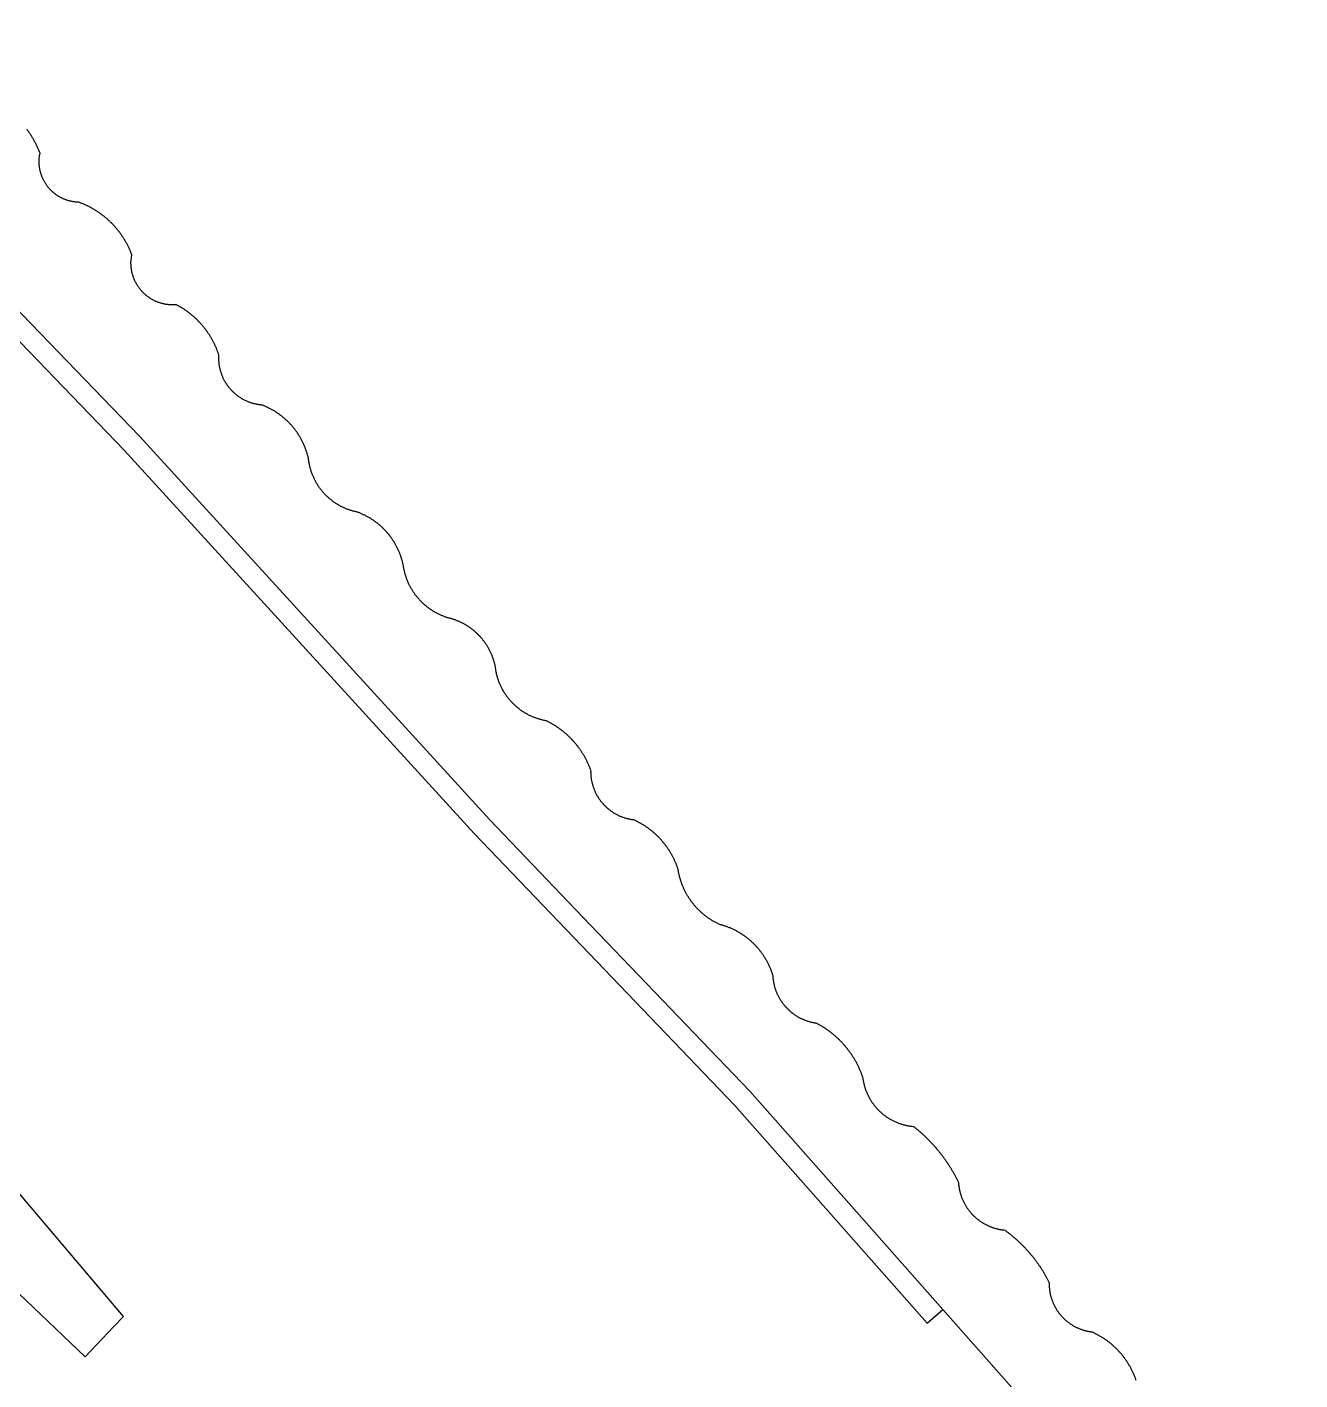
# Model space of a CAD drawing. Header units: metres. Extents: x -127 to 442, y -186 to 462.
# Drawn here: x 335.5 to 427.3, y 24 to 121.6 of the extents above; entities that cross this region are included whole.
import ezdxf

# ---------------------------------------------------------------- set-up
doc = ezdxf.new("R2010")
doc.units = ezdxf.units.M

msp = doc.modelspace()

# ---------------------------------------------------------------- linework, layer by layer
at = {"layer": 'terrain_5', "color": 3}
for points in [[(229.56, 135.94), (245.45, 118.97), (259.643, 102.459), (295.172, 68.329), (334.872, 30.192), (339.669, 25.634), (341.728, 27.802), (342.42, 28.53), (326.32, 47.54), (303.525, 75.747), (296.54, 84.39), (282.87, 101.46), (272.49, 113.95), (264.53, 123.56)], [(312.42, 122.21), (332.465, 101.446), (342.49, 91.06), (367.74, 63.39), (386.52, 43.78), (400.423, 28.055), (401.552, 29.042), (387.624, 44.796), (375.582, 57.369), (368.836, 64.414), (343.584, 92.087), (313.513, 123.237)], [(313.513, 123.237), (343.584, 92.087), (368.836, 64.414), (375.582, 57.369), (387.624, 44.796), (401.552, 29.042), (427.313, -0.095)], [(415.501, 23.923), (415.484, 23.97), (415.468, 24.017), (415.451, 24.064), (415.433, 24.11), (415.415, 24.157), (415.397, 24.203), (415.378, 24.249), (415.359, 24.295), (415.34, 24.341), (415.32, 24.387), (415.3, 24.432), (415.279, 24.477), (415.258, 24.522), (415.237, 24.567), (415.215, 24.612), (415.193, 24.657), (415.171, 24.701), (415.148, 24.745), (415.125, 24.789), (415.101, 24.833), (415.078, 24.877), (415.053, 24.92), (415.029, 24.963), (415.004, 25.006), (414.978, 25.049), (414.953, 25.092), (414.926, 25.134), (414.9, 25.176), (414.873, 25.218), (414.846, 25.26), (414.819, 25.301), (414.791, 25.342), (414.763, 25.383), (414.734, 25.424), (414.705, 25.465), (414.676, 25.505), (414.647, 25.545), (414.617, 25.585), (414.586, 25.624), (414.556, 25.663), (414.525, 25.702), (414.494, 25.741), (414.462, 25.78), (414.431, 25.818), (414.398, 25.856), (414.366, 25.893), (414.333, 25.931), (414.3, 25.968), (414.267, 26.005), (414.233, 26.041), (414.199, 26.078), (414.165, 26.114), (414.13, 26.149), (414.095, 26.185), (414.06, 26.22), (414.024, 26.255), (413.989, 26.289), (413.952, 26.323), (413.916, 26.357), (413.879, 26.391), (413.842, 26.424), (413.805, 26.457), (413.768, 26.49), (413.73, 26.522), (413.692, 26.554), (413.654, 26.586), (413.615, 26.617), (413.576, 26.648), (413.537, 26.679), (413.498, 26.71), (413.458, 26.74), (413.418, 26.769), (413.378, 26.799), (413.338, 26.828), (413.297, 26.857), (413.257, 26.885), (413.215, 26.913), (413.174, 26.941), (413.133, 26.968), (413.091, 26.995), (413.049, 27.022), (413.007, 27.048), (412.964, 27.074), (412.922, 27.1), (412.879, 27.125), (412.836, 27.15), (412.792, 27.174), (412.749, 27.198), (412.705, 27.222), (412.661, 27.246), (412.617, 27.269), (412.573, 27.291), (412.529, 27.314), (412.484, 27.335), (412.439, 27.357), (412.394, 27.378), (412.349, 27.399), (412.349, 27.399), (412.298, 27.405), (412.247, 27.412), (412.196, 27.42), (412.145, 27.428), (412.094, 27.437), (412.044, 27.447), (411.993, 27.457), (411.943, 27.469), (411.893, 27.481), (411.843, 27.494), (411.794, 27.507), (411.744, 27.521), (411.695, 27.536), (411.646, 27.552), (411.597, 27.568), (411.548, 27.586), (411.5, 27.603), (411.452, 27.622), (411.404, 27.641), (411.357, 27.661), (411.31, 27.682), (411.263, 27.703), (411.216, 27.725), (411.17, 27.748), (411.124, 27.772), (411.079, 27.796), (411.034, 27.82), (410.989, 27.846), (410.944, 27.872), (410.9, 27.899), (410.857, 27.926), (410.813, 27.954), (410.771, 27.983), (410.728, 28.012), (410.686, 28.042), (410.645, 28.073), (410.604, 28.104), (410.563, 28.135), (410.523, 28.168), (410.484, 28.201), (410.445, 28.234), (410.406, 28.268), (410.368, 28.303), (410.33, 28.338), (410.293, 28.374), (410.257, 28.41), (410.221, 28.447), (410.185, 28.484), (410.15, 28.522), (410.116, 28.56), (410.082, 28.599), (410.049, 28.639), (410.016, 28.679), (409.984, 28.719), (409.953, 28.76), (409.922, 28.801), (409.892, 28.843), (409.862, 28.885), (409.833, 28.927), (409.805, 28.97), (409.777, 29.014), (409.75, 29.058), (409.724, 29.102), (409.698, 29.146), (409.673, 29.191), (409.649, 29.237), (409.625, 29.283), (409.602, 29.329), (409.579, 29.375), (409.558, 29.422), (409.537, 29.469), (409.516, 29.516), (409.497, 29.564), (409.478, 29.611), (409.46, 29.66), (409.442, 29.708), (409.425, 29.757), (409.409, 29.806), (409.394, 29.855), (409.379, 29.904), (409.365, 29.954), (409.352, 30.004), (409.34, 30.054), (409.328, 30.104), (409.317, 30.154), (409.307, 30.205), (409.298, 30.255), (409.289, 30.306), (409.281, 30.357), (409.274, 30.408), (409.267, 30.459), (409.262, 30.51), (409.257, 30.561), (409.253, 30.613), (409.249, 30.664), (409.246, 30.716), (409.245, 30.767), (409.243, 30.819), (409.243, 30.87), (409.243, 30.87), (409.244, 30.948), (409.244, 30.948), (409.221, 30.993), (409.199, 31.039), (409.176, 31.084), (409.153, 31.129), (409.129, 31.174), (409.106, 31.219), (409.082, 31.264), (409.058, 31.309), (409.033, 31.353), (409.009, 31.398), (408.984, 31.442), (408.959, 31.486), (408.934, 31.53), (408.909, 31.574), (408.883, 31.618), (408.857, 31.662), (408.831, 31.706), (408.805, 31.749), (408.778, 31.792), (408.752, 31.835), (408.725, 31.879), (408.698, 31.921), (408.67, 31.964), (408.643, 32.007), (408.615, 32.049), (408.587, 32.092), (408.559, 32.134), (408.531, 32.176), (408.502, 32.218), (408.473, 32.26), (408.444, 32.302), (408.415, 32.343), (408.386, 32.385), (408.356, 32.426), (408.326, 32.467), (408.296, 32.508), (408.266, 32.549), (408.236, 32.589), (408.205, 32.63), (408.175, 32.67), (408.144, 32.71), (408.112, 32.75), (408.081, 32.79), (408.049, 32.83), (408.018, 32.87), (407.986, 32.909), (407.953, 32.948), (407.921, 32.987), (407.888, 33.026), (407.856, 33.065), (407.823, 33.104), (407.79, 33.142), (407.756, 33.181), (407.723, 33.219), (407.689, 33.257), (407.655, 33.295), (407.621, 33.332), (407.587, 33.37), (407.553, 33.407), (407.518, 33.444), (407.483, 33.481), (407.448, 33.518), (407.413, 33.554), (407.378, 33.591), (407.342, 33.627), (407.306, 33.663), (407.27, 33.699), (407.234, 33.735), (407.198, 33.77), (407.162, 33.806), (407.125, 33.841), (407.088, 33.876), (407.052, 33.911), (407.014, 33.945), (406.977, 33.98), (406.94, 34.014), (406.902, 34.048), (406.864, 34.082), (406.826, 34.116), (406.788, 34.149), (406.75, 34.183), (406.712, 34.216), (406.673, 34.249), (406.634, 34.282), (406.595, 34.314), (406.556, 34.347), (406.517, 34.379), (406.478, 34.411), (406.438, 34.443), (406.398, 34.474), (406.358, 34.506), (406.318, 34.537), (406.278, 34.568), (406.238, 34.599), (406.197, 34.629), (406.157, 34.66), (406.116, 34.69), (406.075, 34.72), (406.034, 34.75), (406.034, 34.75), (405.982, 34.755), (405.929, 34.761), (405.877, 34.767), (405.825, 34.774), (405.772, 34.782), (405.72, 34.791), (405.669, 34.8), (405.617, 34.811), (405.565, 34.822), (405.514, 34.833), (405.463, 34.846), (405.412, 34.859), (405.361, 34.873), (405.31, 34.888), (405.26, 34.903), (405.209, 34.919), (405.16, 34.936), (405.11, 34.953), (405.06, 34.972), (405.011, 34.991), (404.962, 35.01), (404.914, 35.031), (404.865, 35.052), (404.817, 35.074), (404.77, 35.096), (404.722, 35.119), (404.675, 35.143), (404.629, 35.168), (404.582, 35.193), (404.536, 35.219), (404.491, 35.245), (404.446, 35.272), (404.401, 35.3), (404.356, 35.329), (404.312, 35.358), (404.269, 35.387), (404.226, 35.418), (404.183, 35.449), (404.141, 35.48), (404.099, 35.512), (404.058, 35.545), (404.017, 35.579), (403.977, 35.613), (403.937, 35.647), (403.898, 35.682), (403.859, 35.718), (403.82, 35.754), (403.783, 35.791), (403.745, 35.828), (403.709, 35.866), (403.673, 35.904), (403.637, 35.943), (403.602, 35.983), (403.567, 36.023), (403.534, 36.063), (403.5, 36.104), (403.468, 36.145), (403.436, 36.187), (403.404, 36.229), (403.373, 36.272), (403.343, 36.315), (403.313, 36.359), (403.284, 36.403), (403.256, 36.447), (403.228, 36.492), (403.201, 36.537), (403.175, 36.583), (403.149, 36.629), (403.124, 36.675), (403.1, 36.722), (403.076, 36.769), (403.053, 36.817), (403.03, 36.864), (403.009, 36.912), (402.988, 36.961), (402.967, 37.01), (402.948, 37.058), (402.929, 37.108), (402.911, 37.157), (402.893, 37.207), (402.877, 37.257), (402.861, 37.307), (402.845, 37.358), (402.831, 37.408), (402.817, 37.459), (402.804, 37.51), (402.792, 37.562), (402.78, 37.613), (402.769, 37.665), (402.759, 37.716), (402.75, 37.768), (402.741, 37.82), (402.733, 37.872), (402.726, 37.925), (402.72, 37.977), (402.714, 38.029), (402.709, 38.082), (402.705, 38.134), (402.702, 38.187), (402.702, 38.187), (402.679, 38.235), (402.656, 38.282), (402.632, 38.33), (402.609, 38.377), (402.585, 38.424), (402.561, 38.471), (402.537, 38.518), (402.512, 38.565), (402.487, 38.612), (402.462, 38.658), (402.437, 38.705), (402.412, 38.751), (402.386, 38.797), (402.36, 38.844), (402.334, 38.89), (402.308, 38.935), (402.282, 38.981), (402.255, 39.027), (402.228, 39.072), (402.201, 39.118), (402.174, 39.163), (402.146, 39.208), (402.119, 39.253), (402.091, 39.298), (402.063, 39.343), (402.034, 39.388), (402.006, 39.432), (401.977, 39.476), (401.948, 39.521), (401.919, 39.565), (401.89, 39.609), (401.86, 39.653), (401.83, 39.696), (401.8, 39.74), (401.77, 39.783), (401.74, 39.827), (401.709, 39.87), (401.678, 39.913), (401.648, 39.956), (401.616, 39.998), (401.585, 40.041), (401.553, 40.083), (401.522, 40.126), (401.49, 40.168), (401.458, 40.21), (401.425, 40.251), (401.393, 40.293), (401.36, 40.335), (401.327, 40.376), (401.294, 40.417), (401.261, 40.458), (401.227, 40.499), (401.193, 40.54), (401.16, 40.581), (401.126, 40.621), (401.091, 40.661), (401.057, 40.701), (401.022, 40.741), (400.987, 40.781), (400.953, 40.821), (400.917, 40.86), (400.882, 40.9), (400.846, 40.939), (400.811, 40.978), (400.775, 41.017), (400.739, 41.055), (400.703, 41.094), (400.666, 41.132), (400.63, 41.17), (400.593, 41.208), (400.556, 41.246), (400.519, 41.284), (400.481, 41.321), (400.444, 41.358), (400.406, 41.395), (400.368, 41.432), (400.33, 41.469), (400.292, 41.506), (400.254, 41.542), (400.215, 41.578), (400.177, 41.614), (400.138, 41.65), (400.099, 41.686), (400.06, 41.722), (400.02, 41.757), (399.981, 41.792), (399.941, 41.827), (399.901, 41.862), (399.861, 41.896), (399.821, 41.931), (399.781, 41.965), (399.741, 41.999), (399.7, 42.033), (399.659, 42.067), (399.618, 42.1), (399.577, 42.133), (399.536, 42.166), (399.495, 42.199), (399.453, 42.232), (399.453, 42.232), (399.398, 42.237), (399.343, 42.243), (399.288, 42.249), (399.233, 42.256), (399.178, 42.264), (399.123, 42.273), (399.069, 42.282), (399.014, 42.292), (398.96, 42.303), (398.906, 42.315), (398.852, 42.327), (398.798, 42.34), (398.745, 42.354), (398.691, 42.369), (398.638, 42.384), (398.585, 42.4), (398.533, 42.417), (398.48, 42.435), (398.428, 42.453), (398.376, 42.472), (398.324, 42.492), (398.273, 42.512), (398.221, 42.533), (398.171, 42.555), (398.12, 42.578), (398.07, 42.601), (398.02, 42.625), (397.97, 42.649), (397.921, 42.675), (397.872, 42.701), (397.824, 42.727), (397.775, 42.754), (397.728, 42.782), (397.68, 42.811), (397.633, 42.84), (397.587, 42.87), (397.54, 42.901), (397.495, 42.932), (397.449, 42.964), (397.405, 42.996), (397.36, 43.029), (397.316, 43.063), (397.273, 43.097), (397.23, 43.132), (397.187, 43.167), (397.145, 43.203), (397.104, 43.24), (397.063, 43.277), (397.022, 43.315), (396.982, 43.353), (396.943, 43.392), (396.904, 43.431), (396.865, 43.471), (396.828, 43.512), (396.79, 43.553), (396.754, 43.594), (396.718, 43.636), (396.682, 43.679), (396.647, 43.722), (396.613, 43.765), (396.579, 43.809), (396.546, 43.853), (396.513, 43.898), (396.481, 43.943), (396.45, 43.989), (396.42, 44.035), (396.39, 44.082), (396.36, 44.128), (396.331, 44.176), (396.303, 44.224), (396.276, 44.272), (396.249, 44.32), (396.223, 44.369), (396.198, 44.418), (396.173, 44.468), (396.149, 44.518), (396.126, 44.568), (396.103, 44.618), (396.081, 44.669), (396.06, 44.72), (396.04, 44.772), (396.02, 44.823), (396.001, 44.875), (395.982, 44.928), (395.965, 44.98), (395.948, 45.033), (395.932, 45.086), (395.916, 45.139), (395.901, 45.192), (395.887, 45.246), (395.874, 45.299), (395.862, 45.353), (395.85, 45.408), (395.839, 45.462), (395.829, 45.516), (395.819, 45.571), (395.81, 45.625), (395.802, 45.68), (395.795, 45.735), (395.795, 45.735), (395.778, 45.786), (395.761, 45.837), (395.743, 45.888), (395.725, 45.938), (395.707, 45.989), (395.688, 46.039), (395.669, 46.089), (395.649, 46.139), (395.629, 46.189), (395.609, 46.238), (395.588, 46.288), (395.567, 46.337), (395.545, 46.386), (395.523, 46.435), (395.501, 46.484), (395.478, 46.533), (395.455, 46.581), (395.432, 46.63), (395.408, 46.678), (395.384, 46.726), (395.359, 46.773), (395.334, 46.821), (395.309, 46.868), (395.283, 46.915), (395.257, 46.962), (395.231, 47.009), (395.204, 47.056), (395.177, 47.102), (395.149, 47.148), (395.121, 47.194), (395.093, 47.239), (395.064, 47.285), (395.035, 47.33), (395.006, 47.375), (394.976, 47.42), (394.946, 47.464), (394.916, 47.509), (394.885, 47.553), (394.854, 47.597), (394.823, 47.64), (394.791, 47.683), (394.759, 47.726), (394.727, 47.769), (394.694, 47.812), (394.661, 47.854), (394.628, 47.896), (394.594, 47.938), (394.56, 47.979), (394.526, 48.021), (394.491, 48.062), (394.456, 48.102), (394.421, 48.143), (394.385, 48.183), (394.349, 48.223), (394.313, 48.262), (394.276, 48.302), (394.239, 48.341), (394.202, 48.379), (394.165, 48.418), (394.127, 48.456), (394.089, 48.494), (394.05, 48.531), (394.012, 48.569), (393.973, 48.606), (393.933, 48.642), (393.894, 48.679), (393.854, 48.715), (393.814, 48.75), (393.774, 48.786), (393.733, 48.821), (393.692, 48.856), (393.651, 48.89), (393.609, 48.924), (393.568, 48.958), (393.526, 48.991), (393.483, 49.024), (393.441, 49.057), (393.398, 49.09), (393.355, 49.122), (393.312, 49.154), (393.268, 49.185), (393.225, 49.216), (393.181, 49.247), (393.136, 49.277), (393.092, 49.307), (393.047, 49.337), (393.002, 49.366), (392.957, 49.396), (392.912, 49.424), (392.866, 49.452), (392.82, 49.48), (392.774, 49.508), (392.728, 49.535), (392.681, 49.562), (392.635, 49.589), (392.588, 49.615), (392.541, 49.641), (392.493, 49.666), (392.446, 49.691), (392.446, 49.691), (392.396, 49.698), (392.345, 49.706), (392.295, 49.715), (392.245, 49.724), (392.195, 49.734), (392.145, 49.745), (392.095, 49.756), (392.046, 49.768), (391.996, 49.781), (391.947, 49.794), (391.898, 49.809), (391.85, 49.823), (391.801, 49.839), (391.753, 49.855), (391.705, 49.872), (391.657, 49.89), (391.609, 49.908), (391.562, 49.927), (391.515, 49.946), (391.468, 49.966), (391.421, 49.987), (391.375, 50.009), (391.329, 50.031), (391.284, 50.054), (391.238, 50.077), (391.194, 50.101), (391.149, 50.126), (391.105, 50.151), (391.061, 50.177), (391.017, 50.204), (390.974, 50.231), (390.931, 50.259), (390.889, 50.287), (390.847, 50.316), (390.806, 50.346), (390.764, 50.376), (390.724, 50.406), (390.683, 50.438), (390.644, 50.469), (390.604, 50.502), (390.565, 50.535), (390.527, 50.568), (390.489, 50.602), (390.451, 50.637), (390.414, 50.672), (390.378, 50.707), (390.342, 50.743), (390.306, 50.78), (390.271, 50.817), (390.237, 50.855), (390.203, 50.893), (390.17, 50.931), (390.137, 50.97), (390.105, 51.01), (390.073, 51.05), (390.042, 51.09), (390.011, 51.131), (389.981, 51.172), (389.951, 51.213), (389.923, 51.255), (389.894, 51.298), (389.867, 51.341), (389.84, 51.384), (389.813, 51.427), (389.787, 51.471), (389.762, 51.516), (389.737, 51.56), (389.713, 51.605), (389.69, 51.65), (389.667, 51.696), (389.645, 51.742), (389.624, 51.788), (389.603, 51.835), (389.583, 51.882), (389.563, 51.929), (389.545, 51.976), (389.527, 52.024), (389.509, 52.072), (389.492, 52.12), (389.476, 52.168), (389.461, 52.217), (389.446, 52.266), (389.432, 52.315), (389.419, 52.364), (389.406, 52.413), (389.394, 52.463), (389.383, 52.512), (389.372, 52.562), (389.362, 52.612), (389.353, 52.662), (389.344, 52.713), (389.337, 52.763), (389.33, 52.813), (389.323, 52.864), (389.318, 52.915), (389.313, 52.965), (389.308, 53.016), (389.305, 53.067), (389.302, 53.118), (389.302, 53.118), (389.286, 53.172), (389.269, 53.226), (389.251, 53.28), (389.233, 53.333), (389.214, 53.387), (389.195, 53.44), (389.175, 53.493), (389.155, 53.546), (389.134, 53.598), (389.113, 53.651), (389.091, 53.703), (389.068, 53.755), (389.045, 53.806), (389.022, 53.858), (388.998, 53.909), (388.973, 53.96), (388.948, 54.01), (388.922, 54.061), (388.896, 54.111), (388.869, 54.161), (388.842, 54.21), (388.814, 54.259), (388.786, 54.308), (388.757, 54.357), (388.728, 54.405), (388.698, 54.454), (388.668, 54.501), (388.637, 54.549), (388.606, 54.596), (388.574, 54.643), (388.542, 54.689), (388.509, 54.735), (388.476, 54.781), (388.442, 54.826), (388.408, 54.871), (388.373, 54.916), (388.338, 54.96), (388.303, 55.004), (388.267, 55.048), (388.23, 55.091), (388.193, 55.134), (388.156, 55.177), (388.118, 55.219), (388.08, 55.26), (388.042, 55.302), (388.002, 55.343), (387.963, 55.383), (387.923, 55.423), (387.883, 55.463), (387.842, 55.502), (387.801, 55.541), (387.759, 55.579), (387.717, 55.617), (387.675, 55.654), (387.632, 55.692), (387.589, 55.728), (387.546, 55.764), (387.502, 55.8), (387.458, 55.835), (387.413, 55.87), (387.368, 55.904), (387.323, 55.938), (387.277, 55.971), (387.231, 56.004), (387.185, 56.037), (387.138, 56.069), (387.091, 56.1), (387.044, 56.131), (386.996, 56.162), (386.948, 56.192), (386.9, 56.221), (386.851, 56.25), (386.803, 56.278), (386.753, 56.306), (386.704, 56.334), (386.654, 56.361), (386.604, 56.387), (386.554, 56.413), (386.503, 56.438), (386.453, 56.463), (386.401, 56.487), (386.35, 56.511), (386.299, 56.534), (386.247, 56.557), (386.195, 56.579), (386.142, 56.601), (386.09, 56.622), (386.037, 56.642), (385.984, 56.662), (385.931, 56.682), (385.878, 56.7), (385.824, 56.719), (385.771, 56.736), (385.717, 56.754), (385.663, 56.77), (385.609, 56.786), (385.554, 56.802), (385.5, 56.817), (385.445, 56.831), (385.445, 56.831), (385.397, 56.853), (385.35, 56.875), (385.303, 56.898), (385.256, 56.922), (385.21, 56.946), (385.163, 56.97), (385.117, 56.995), (385.071, 57.02), (385.026, 57.046), (384.98, 57.072), (384.935, 57.099), (384.89, 57.126), (384.846, 57.153), (384.801, 57.181), (384.757, 57.21), (384.714, 57.239), (384.67, 57.268), (384.627, 57.298), (384.584, 57.328), (384.542, 57.359), (384.5, 57.39), (384.458, 57.421), (384.416, 57.453), (384.375, 57.485), (384.334, 57.518), (384.293, 57.551), (384.253, 57.584), (384.213, 57.618), (384.174, 57.653), (384.134, 57.687), (384.096, 57.722), (384.057, 57.758), (384.019, 57.794), (383.981, 57.83), (383.944, 57.867), (383.907, 57.904), (383.87, 57.941), (383.833, 57.979), (383.798, 58.017), (383.762, 58.055), (383.727, 58.094), (383.692, 58.133), (383.658, 58.173), (383.624, 58.213), (383.59, 58.253), (383.557, 58.293), (383.524, 58.334), (383.492, 58.376), (383.46, 58.417), (383.428, 58.459), (383.397, 58.501), (383.366, 58.543), (383.336, 58.586), (383.306, 58.629), (383.277, 58.673), (383.248, 58.716), (383.219, 58.76), (383.191, 58.804), (383.164, 58.849), (383.137, 58.894), (383.11, 58.939), (383.084, 58.984), (383.058, 59.03), (383.032, 59.075), (383.007, 59.122), (382.983, 59.168), (382.959, 59.214), (382.936, 59.261), (382.913, 59.308), (382.89, 59.356), (382.868, 59.403), (382.846, 59.451), (382.825, 59.499), (382.804, 59.547), (382.784, 59.595), (382.765, 59.644), (382.745, 59.693), (382.727, 59.741), (382.709, 59.791), (382.691, 59.84), (382.674, 59.889), (382.657, 59.939), (382.641, 59.989), (382.625, 60.039), (382.61, 60.089), (382.595, 60.139), (382.581, 60.19), (382.567, 60.24), (382.554, 60.291), (382.541, 60.342), (382.529, 60.393), (382.517, 60.444), (382.506, 60.495), (382.495, 60.546), (382.485, 60.597), (382.476, 60.649), (382.467, 60.701), (382.458, 60.752), (382.45, 60.804), (382.45, 60.804), (382.435, 60.851), (382.419, 60.898), (382.402, 60.945), (382.386, 60.992), (382.369, 61.039), (382.351, 61.086), (382.333, 61.132), (382.315, 61.178), (382.297, 61.224), (382.278, 61.27), (382.258, 61.316), (382.238, 61.362), (382.218, 61.407), (382.198, 61.453), (382.177, 61.498), (382.155, 61.543), (382.134, 61.587), (382.112, 61.632), (382.089, 61.676), (382.067, 61.721), (382.043, 61.765), (382.02, 61.808), (381.996, 61.852), (381.972, 61.895), (381.947, 61.939), (381.922, 61.982), (381.897, 62.024), (381.871, 62.067), (381.845, 62.109), (381.819, 62.151), (381.792, 62.193), (381.765, 62.235), (381.737, 62.276), (381.709, 62.318), (381.681, 62.359), (381.653, 62.399), (381.624, 62.44), (381.595, 62.48), (381.565, 62.52), (381.535, 62.56), (381.505, 62.6), (381.474, 62.639), (381.444, 62.678), (381.412, 62.717), (381.381, 62.755), (381.349, 62.793), (381.317, 62.831), (381.284, 62.869), (381.252, 62.906), (381.219, 62.943), (381.185, 62.98), (381.151, 63.017), (381.117, 63.053), (381.083, 63.089), (381.048, 63.125), (381.014, 63.16), (380.978, 63.195), (380.943, 63.23), (380.907, 63.265), (380.871, 63.299), (380.835, 63.333), (380.798, 63.366), (380.761, 63.4), (380.724, 63.433), (380.686, 63.465), (380.648, 63.498), (380.61, 63.53), (380.572, 63.561), (380.533, 63.593), (380.495, 63.624), (380.456, 63.655), (380.416, 63.685), (380.377, 63.715), (380.337, 63.745), (380.297, 63.774), (380.256, 63.803), (380.216, 63.832), (380.175, 63.86), (380.134, 63.888), (380.092, 63.916), (380.051, 63.943), (380.009, 63.97), (379.967, 63.997), (379.925, 64.023), (379.882, 64.049), (379.84, 64.075), (379.797, 64.1), (379.754, 64.125), (379.711, 64.149), (379.667, 64.174), (379.623, 64.197), (379.58, 64.221), (379.535, 64.244), (379.491, 64.266), (379.447, 64.289), (379.402, 64.311), (379.357, 64.332), (379.312, 64.353), (379.267, 64.374), (379.267, 64.374), (379.216, 64.38), (379.165, 64.387), (379.114, 64.395), (379.063, 64.403), (379.012, 64.412), (378.962, 64.422), (378.912, 64.433), (378.861, 64.444), (378.811, 64.456), (378.761, 64.469), (378.712, 64.482), (378.662, 64.497), (378.613, 64.512), (378.564, 64.528), (378.515, 64.544), (378.467, 64.561), (378.418, 64.579), (378.37, 64.598), (378.323, 64.617), (378.275, 64.637), (378.228, 64.658), (378.181, 64.679), (378.135, 64.701), (378.088, 64.724), (378.043, 64.747), (377.997, 64.772), (377.952, 64.796), (377.907, 64.822), (377.863, 64.848), (377.819, 64.875), (377.775, 64.902), (377.732, 64.93), (377.689, 64.959), (377.647, 64.988), (377.605, 65.018), (377.564, 65.049), (377.523, 65.08), (377.482, 65.111), (377.442, 65.144), (377.402, 65.177), (377.363, 65.21), (377.325, 65.244), (377.287, 65.279), (377.249, 65.314), (377.212, 65.35), (377.175, 65.386), (377.139, 65.423), (377.104, 65.46), (377.069, 65.498), (377.035, 65.537), (377.001, 65.576), (376.968, 65.615), (376.935, 65.655), (376.903, 65.695), (376.872, 65.736), (376.841, 65.777), (376.811, 65.819), (376.781, 65.861), (376.752, 65.904), (376.724, 65.947), (376.696, 65.99), (376.669, 66.034), (376.643, 66.078), (376.617, 66.123), (376.592, 66.168), (376.568, 66.213), (376.544, 66.259), (376.521, 66.305), (376.498, 66.351), (376.477, 66.398), (376.456, 66.445), (376.435, 66.492), (376.416, 66.54), (376.397, 66.588), (376.379, 66.636), (376.361, 66.684), (376.344, 66.733), (376.328, 66.782), (376.313, 66.831), (376.298, 66.88), (376.285, 66.93), (376.271, 66.98), (376.259, 67.03), (376.247, 67.08), (376.236, 67.13), (376.226, 67.181), (376.217, 67.231), (376.208, 67.282), (376.2, 67.333), (376.193, 67.384), (376.186, 67.435), (376.181, 67.486), (376.176, 67.537), (376.172, 67.589), (376.168, 67.64), (376.165, 67.692), (376.164, 67.743), (376.162, 67.795), (376.162, 67.846), (376.162, 67.846), (376.163, 67.923), (376.163, 67.923), (376.146, 67.97), (376.129, 68.017), (376.111, 68.064), (376.093, 68.111), (376.075, 68.157), (376.056, 68.204), (376.037, 68.25), (376.018, 68.296), (375.998, 68.342), (375.978, 68.388), (375.958, 68.434), (375.937, 68.479), (375.916, 68.525), (375.894, 68.57), (375.872, 68.615), (375.85, 68.66), (375.827, 68.704), (375.804, 68.749), (375.781, 68.793), (375.757, 68.837), (375.733, 68.881), (375.709, 68.925), (375.684, 68.969), (375.659, 69.012), (375.634, 69.055), (375.608, 69.098), (375.582, 69.141), (375.556, 69.183), (375.529, 69.226), (375.502, 69.268), (375.474, 69.31), (375.447, 69.351), (375.419, 69.393), (375.39, 69.434), (375.362, 69.475), (375.333, 69.516), (375.303, 69.557), (375.274, 69.597), (375.244, 69.637), (375.213, 69.677), (375.183, 69.716), (375.152, 69.756), (375.121, 69.795), (375.089, 69.834), (375.057, 69.873), (375.025, 69.911), (374.993, 69.949), (374.96, 69.987), (374.927, 70.025), (374.894, 70.062), (374.86, 70.099), (374.826, 70.136), (374.792, 70.172), (374.757, 70.209), (374.723, 70.245), (374.688, 70.281), (374.652, 70.316), (374.617, 70.351), (374.581, 70.386), (374.545, 70.421), (374.508, 70.455), (374.472, 70.489), (374.435, 70.523), (374.397, 70.557), (374.36, 70.59), (374.322, 70.623), (374.284, 70.655), (374.246, 70.687), (374.207, 70.719), (374.169, 70.751), (374.13, 70.783), (374.09, 70.814), (374.051, 70.844), (374.011, 70.875), (373.971, 70.905), (373.931, 70.935), (373.891, 70.964), (373.85, 70.994), (373.809, 71.022), (373.768, 71.051), (373.726, 71.079), (373.685, 71.107), (373.643, 71.135), (373.601, 71.162), (373.559, 71.189), (373.516, 71.215), (373.474, 71.242), (373.431, 71.268), (373.388, 71.293), (373.345, 71.318), (373.301, 71.343), (373.258, 71.368), (373.214, 71.392), (373.17, 71.416), (373.126, 71.439), (373.081, 71.463), (373.037, 71.485), (372.992, 71.508), (372.947, 71.53), (372.947, 71.53), (372.89, 71.54), (372.833, 71.551), (372.776, 71.563), (372.719, 71.575), (372.662, 71.588), (372.606, 71.602), (372.549, 71.617), (372.493, 71.632), (372.437, 71.648), (372.381, 71.665), (372.326, 71.683), (372.271, 71.701), (372.216, 71.72), (372.161, 71.74), (372.107, 71.76), (372.052, 71.781), (371.998, 71.803), (371.945, 71.826), (371.891, 71.849), (371.838, 71.873), (371.786, 71.897), (371.733, 71.923), (371.681, 71.949), (371.629, 71.975), (371.578, 72.003), (371.527, 72.031), (371.476, 72.059), (371.426, 72.089), (371.376, 72.118), (371.327, 72.149), (371.278, 72.18), (371.229, 72.212), (371.181, 72.245), (371.133, 72.278), (371.085, 72.312), (371.038, 72.346), (370.992, 72.381), (370.946, 72.417), (370.9, 72.453), (370.855, 72.49), (370.811, 72.527), (370.767, 72.565), (370.723, 72.603), (370.68, 72.642), (370.637, 72.682), (370.595, 72.722), (370.554, 72.763), (370.512, 72.804), (370.472, 72.846), (370.432, 72.888), (370.393, 72.931), (370.354, 72.974), (370.316, 73.018), (370.278, 73.063), (370.241, 73.107), (370.204, 73.153), (370.168, 73.199), (370.133, 73.245), (370.098, 73.291), (370.064, 73.339), (370.031, 73.386), (369.998, 73.434), (369.966, 73.483), (369.934, 73.531), (369.903, 73.581), (369.873, 73.63), (369.843, 73.68), (369.814, 73.731), (369.786, 73.782), (369.758, 73.833), (369.731, 73.884), (369.705, 73.936), (369.679, 73.988), (369.654, 74.041), (369.63, 74.094), (369.606, 74.147), (369.583, 74.201), (369.561, 74.254), (369.539, 74.308), (369.518, 74.363), (369.498, 74.417), (369.479, 74.472), (369.46, 74.527), (369.442, 74.583), (369.425, 74.638), (369.409, 74.694), (369.393, 74.75), (369.378, 74.806), (369.363, 74.863), (369.35, 74.919), (369.337, 74.976), (369.325, 75.033), (369.314, 75.09), (369.303, 75.147), (369.293, 75.204), (369.284, 75.262), (369.276, 75.32), (369.268, 75.377), (369.261, 75.435), (369.261, 75.435), (369.25, 75.487), (369.239, 75.538), (369.228, 75.59), (369.215, 75.641), (369.202, 75.692), (369.189, 75.743), (369.174, 75.794), (369.16, 75.845), (369.144, 75.896), (369.128, 75.946), (369.112, 75.996), (369.095, 76.046), (369.077, 76.096), (369.059, 76.145), (369.04, 76.195), (369.021, 76.244), (369.001, 76.293), (368.98, 76.341), (368.959, 76.39), (368.937, 76.438), (368.915, 76.486), (368.892, 76.533), (368.869, 76.581), (368.845, 76.628), (368.821, 76.675), (368.796, 76.721), (368.77, 76.767), (368.744, 76.813), (368.718, 76.859), (368.69, 76.904), (368.663, 76.949), (368.635, 76.994), (368.606, 77.038), (368.577, 77.082), (368.547, 77.126), (368.517, 77.169), (368.486, 77.212), (368.455, 77.255), (368.423, 77.297), (368.391, 77.339), (368.358, 77.38), (368.325, 77.421), (368.291, 77.462), (368.257, 77.502), (368.223, 77.542), (368.188, 77.582), (368.152, 77.621), (368.116, 77.659), (368.08, 77.698), (368.043, 77.735), (368.006, 77.773), (367.968, 77.81), (367.93, 77.846), (367.891, 77.882), (367.852, 77.918), (367.813, 77.953), (367.773, 77.988), (367.733, 78.022), (367.692, 78.056), (367.651, 78.089), (367.61, 78.122), (367.568, 78.154), (367.526, 78.186), (367.483, 78.217), (367.44, 78.248), (367.397, 78.278), (367.353, 78.308), (367.309, 78.337), (367.265, 78.366), (367.221, 78.394), (367.176, 78.422), (367.13, 78.449), (367.085, 78.476), (367.039, 78.502), (366.993, 78.528), (366.946, 78.553), (366.9, 78.578), (366.853, 78.602), (366.805, 78.625), (366.758, 78.648), (366.71, 78.67), (366.662, 78.692), (366.613, 78.713), (366.565, 78.734), (366.516, 78.754), (366.467, 78.773), (366.418, 78.792), (366.368, 78.811), (366.318, 78.829), (366.268, 78.846), (366.218, 78.862), (366.168, 78.878), (366.117, 78.894), (366.067, 78.909), (366.016, 78.923), (365.965, 78.937), (365.914, 78.95), (365.862, 78.962), (365.811, 78.974), (365.811, 78.974), (365.761, 78.99), (365.711, 79.007), (365.661, 79.025), (365.611, 79.043), (365.562, 79.061), (365.512, 79.08), (365.463, 79.1), (365.415, 79.12), (365.366, 79.141), (365.318, 79.162), (365.27, 79.184), (365.222, 79.207), (365.174, 79.23), (365.127, 79.253), (365.08, 79.277), (365.033, 79.302), (364.987, 79.327), (364.941, 79.353), (364.895, 79.379), (364.849, 79.406), (364.804, 79.433), (364.759, 79.461), (364.714, 79.489), (364.67, 79.518), (364.626, 79.547), (364.582, 79.577), (364.539, 79.607), (364.496, 79.638), (364.453, 79.669), (364.411, 79.7), (364.369, 79.733), (364.328, 79.765), (364.287, 79.798), (364.246, 79.832), (364.205, 79.866), (364.165, 79.901), (364.126, 79.936), (364.087, 79.971), (364.048, 80.007), (364.009, 80.043), (363.971, 80.08), (363.934, 80.117), (363.897, 80.155), (363.86, 80.193), (363.824, 80.231), (363.788, 80.27), (363.753, 80.309), (363.718, 80.349), (363.683, 80.389), (363.649, 80.429), (363.616, 80.47), (363.583, 80.511), (363.55, 80.553), (363.518, 80.595), (363.486, 80.637), (363.455, 80.68), (363.424, 80.723), (363.394, 80.766), (363.365, 80.81), (363.335, 80.854), (363.307, 80.898), (363.279, 80.943), (363.251, 80.988), (363.224, 81.033), (363.197, 81.079), (363.171, 81.125), (363.145, 81.171), (363.12, 81.218), (363.096, 81.264), (363.072, 81.311), (363.048, 81.359), (363.025, 81.406), (363.003, 81.454), (362.981, 81.502), (362.96, 81.551), (362.939, 81.599), (362.919, 81.648), (362.899, 81.697), (362.88, 81.746), (362.862, 81.796), (362.844, 81.846), (362.827, 81.895), (362.81, 81.946), (362.794, 81.996), (362.778, 82.046), (362.763, 82.097), (362.748, 82.148), (362.734, 82.199), (362.721, 82.25), (362.708, 82.301), (362.696, 82.352), (362.685, 82.404), (362.674, 82.456), (362.663, 82.507), (362.653, 82.559), (362.644, 82.611), (362.635, 82.663), (362.627, 82.716), (362.62, 82.768), (362.62, 82.768), (362.609, 82.82), (362.597, 82.872), (362.585, 82.924), (362.572, 82.976), (362.559, 83.028), (362.545, 83.079), (362.53, 83.131), (362.515, 83.182), (362.5, 83.233), (362.484, 83.284), (362.467, 83.335), (362.45, 83.385), (362.433, 83.436), (362.415, 83.486), (362.396, 83.536), (362.377, 83.586), (362.358, 83.635), (362.337, 83.685), (362.317, 83.734), (362.296, 83.783), (362.274, 83.832), (362.252, 83.881), (362.229, 83.929), (362.206, 83.977), (362.183, 84.025), (362.159, 84.073), (362.134, 84.12), (362.109, 84.167), (362.084, 84.214), (362.058, 84.261), (362.031, 84.307), (362.004, 84.353), (361.977, 84.399), (361.949, 84.445), (361.921, 84.49), (361.892, 84.535), (361.863, 84.579), (361.833, 84.624), (361.803, 84.668), (361.772, 84.711), (361.741, 84.755), (361.71, 84.798), (361.678, 84.841), (361.645, 84.883), (361.612, 84.925), (361.579, 84.967), (361.546, 85.009), (361.511, 85.05), (361.477, 85.09), (361.442, 85.131), (361.407, 85.171), (361.371, 85.21), (361.335, 85.25), (361.298, 85.289), (361.261, 85.327), (361.224, 85.365), (361.186, 85.403), (361.148, 85.44), (361.11, 85.477), (361.071, 85.514), (361.032, 85.55), (360.992, 85.586), (360.952, 85.621), (360.912, 85.656), (360.871, 85.691), (360.83, 85.725), (360.789, 85.759), (360.747, 85.792), (360.705, 85.825), (360.663, 85.858), (360.62, 85.89), (360.577, 85.921), (360.533, 85.952), (360.49, 85.983), (360.446, 86.013), (360.401, 86.043), (360.357, 86.072), (360.312, 86.101), (360.267, 86.13), (360.221, 86.158), (360.176, 86.185), (360.13, 86.212), (360.083, 86.239), (360.037, 86.265), (359.99, 86.29), (359.943, 86.315), (359.895, 86.34), (359.848, 86.364), (359.8, 86.388), (359.752, 86.411), (359.703, 86.434), (359.655, 86.456), (359.606, 86.477), (359.557, 86.499), (359.508, 86.519), (359.458, 86.54), (359.409, 86.559), (359.359, 86.578), (359.309, 86.597), (359.309, 86.597), (359.254, 86.608), (359.199, 86.62), (359.144, 86.633), (359.089, 86.646), (359.034, 86.66), (358.98, 86.675), (358.926, 86.69), (358.872, 86.707), (358.818, 86.723), (358.764, 86.741), (358.711, 86.759), (358.658, 86.778), (358.605, 86.797), (358.552, 86.818), (358.5, 86.839), (358.448, 86.86), (358.396, 86.882), (358.344, 86.905), (358.293, 86.929), (358.242, 86.953), (358.192, 86.978), (358.141, 87.003), (358.091, 87.03), (358.042, 87.056), (357.993, 87.084), (357.944, 87.112), (357.895, 87.141), (357.847, 87.17), (357.799, 87.2), (357.752, 87.23), (357.705, 87.261), (357.658, 87.293), (357.612, 87.325), (357.566, 87.358), (357.521, 87.392), (357.476, 87.426), (357.431, 87.461), (357.387, 87.496), (357.344, 87.531), (357.301, 87.568), (357.258, 87.605), (357.216, 87.642), (357.174, 87.68), (357.133, 87.719), (357.092, 87.758), (357.052, 87.797), (357.012, 87.837), (356.973, 87.878), (356.934, 87.919), (356.896, 87.96), (356.859, 88.002), (356.822, 88.045), (356.785, 88.088), (356.749, 88.131), (356.714, 88.175), (356.679, 88.219), (356.645, 88.264), (356.611, 88.309), (356.578, 88.355), (356.545, 88.401), (356.513, 88.448), (356.482, 88.494), (356.451, 88.542), (356.421, 88.589), (356.392, 88.637), (356.363, 88.686), (356.335, 88.735), (356.307, 88.784), (356.28, 88.833), (356.254, 88.883), (356.228, 88.933), (356.203, 88.984), (356.178, 89.035), (356.155, 89.086), (356.132, 89.137), (356.109, 89.189), (356.087, 89.241), (356.066, 89.293), (356.046, 89.346), (356.026, 89.399), (356.007, 89.452), (355.988, 89.505), (355.971, 89.558), (355.954, 89.612), (355.937, 89.666), (355.922, 89.72), (355.907, 89.775), (355.892, 89.829), (355.879, 89.884), (355.866, 89.939), (355.854, 89.994), (355.842, 90.049), (355.832, 90.104), (355.822, 90.16), (355.812, 90.216), (355.804, 90.271), (355.796, 90.327), (355.788, 90.383), (355.782, 90.439), (355.782, 90.439), (355.77, 90.492), (355.758, 90.544), (355.745, 90.597), (355.731, 90.649), (355.717, 90.702), (355.703, 90.754), (355.688, 90.806), (355.672, 90.858), (355.656, 90.909), (355.64, 90.961), (355.623, 91.012), (355.605, 91.063), (355.587, 91.114), (355.568, 91.165), (355.549, 91.216), (355.53, 91.266), (355.51, 91.316), (355.489, 91.366), (355.468, 91.416), (355.446, 91.466), (355.424, 91.515), (355.401, 91.564), (355.378, 91.613), (355.355, 91.662), (355.33, 91.71), (355.306, 91.759), (355.281, 91.806), (355.255, 91.854), (355.229, 91.902), (355.203, 91.949), (355.176, 91.996), (355.148, 92.042), (355.12, 92.089), (355.092, 92.135), (355.063, 92.18), (355.034, 92.226), (355.004, 92.271), (354.974, 92.316), (354.943, 92.361), (354.912, 92.405), (354.88, 92.449), (354.848, 92.492), (354.816, 92.536), (354.783, 92.579), (354.75, 92.621), (354.716, 92.664), (354.682, 92.706), (354.647, 92.747), (354.612, 92.789), (354.577, 92.829), (354.541, 92.87), (354.505, 92.91), (354.468, 92.95), (354.431, 92.99), (354.394, 93.029), (354.356, 93.067), (354.318, 93.106), (354.279, 93.144), (354.24, 93.181), (354.201, 93.218), (354.161, 93.255), (354.121, 93.291), (354.081, 93.327), (354.04, 93.363), (353.999, 93.398), (353.957, 93.433), (353.915, 93.467), (353.873, 93.501), (353.831, 93.534), (353.788, 93.567), (353.745, 93.6), (353.701, 93.632), (353.657, 93.664), (353.613, 93.695), (353.569, 93.726), (353.524, 93.756), (353.479, 93.786), (353.433, 93.816), (353.388, 93.845), (353.342, 93.873), (353.296, 93.902), (353.249, 93.929), (353.202, 93.956), (353.155, 93.983), (353.108, 94.009), (353.06, 94.035), (353.012, 94.06), (352.964, 94.085), (352.916, 94.109), (352.867, 94.133), (352.819, 94.156), (352.769, 94.179), (352.72, 94.202), (352.671, 94.223), (352.621, 94.245), (352.571, 94.266), (352.521, 94.286), (352.471, 94.306), (352.42, 94.325), (352.42, 94.325), (352.369, 94.329), (352.319, 94.335), (352.268, 94.341), (352.218, 94.348), (352.168, 94.355), (352.117, 94.363), (352.067, 94.372), (352.018, 94.382), (351.968, 94.393), (351.918, 94.404), (351.869, 94.416), (351.82, 94.429), (351.771, 94.442), (351.722, 94.457), (351.673, 94.472), (351.625, 94.487), (351.577, 94.504), (351.529, 94.521), (351.481, 94.539), (351.434, 94.557), (351.387, 94.577), (351.34, 94.597), (351.294, 94.618), (351.248, 94.639), (351.202, 94.661), (351.156, 94.684), (351.111, 94.707), (351.067, 94.731), (351.022, 94.756), (350.978, 94.782), (350.935, 94.808), (350.891, 94.835), (350.849, 94.862), (350.806, 94.89), (350.764, 94.919), (350.723, 94.948), (350.682, 94.978), (350.641, 95.009), (350.601, 95.04), (350.561, 95.072), (350.522, 95.104), (350.483, 95.137), (350.445, 95.171), (350.407, 95.205), (350.37, 95.24), (350.334, 95.275), (350.297, 95.311), (350.262, 95.347), (350.227, 95.384), (350.192, 95.421), (350.158, 95.459), (350.125, 95.497), (350.092, 95.536), (350.06, 95.576), (350.029, 95.616), (349.998, 95.656), (349.967, 95.697), (349.938, 95.738), (349.909, 95.78), (349.88, 95.822), (349.852, 95.864), (349.825, 95.907), (349.799, 95.951), (349.773, 95.994), (349.747, 96.039), (349.723, 96.083), (349.699, 96.128), (349.676, 96.173), (349.653, 96.219), (349.631, 96.265), (349.61, 96.311), (349.59, 96.358), (349.57, 96.404), (349.551, 96.452), (349.533, 96.499), (349.515, 96.547), (349.498, 96.595), (349.482, 96.643), (349.467, 96.691), (349.452, 96.74), (349.438, 96.789), (349.425, 96.838), (349.412, 96.887), (349.401, 96.937), (349.39, 96.986), (349.379, 97.036), (349.37, 97.086), (349.361, 97.136), (349.353, 97.186), (349.346, 97.237), (349.339, 97.287), (349.334, 97.338), (349.329, 97.388), (349.325, 97.439), (349.321, 97.49), (349.318, 97.541), (349.317, 97.591), (349.315, 97.642), (349.315, 97.693), (349.315, 97.693), (349.316, 97.767), (349.318, 97.84), (349.322, 97.913), (349.322, 97.913), (349.307, 97.96), (349.291, 98.007), (349.275, 98.054), (349.258, 98.1), (349.242, 98.147), (349.224, 98.193), (349.207, 98.239), (349.189, 98.285), (349.171, 98.331), (349.152, 98.377), (349.133, 98.422), (349.114, 98.468), (349.094, 98.513), (349.074, 98.558), (349.054, 98.603), (349.033, 98.648), (349.012, 98.693), (348.991, 98.738), (348.969, 98.782), (348.947, 98.826), (348.924, 98.87), (348.901, 98.914), (348.878, 98.958), (348.855, 99.001), (348.831, 99.044), (348.807, 99.087), (348.782, 99.13), (348.757, 99.173), (348.732, 99.215), (348.706, 99.258), (348.681, 99.3), (348.654, 99.342), (348.628, 99.383), (348.601, 99.425), (348.574, 99.466), (348.546, 99.507), (348.519, 99.548), (348.491, 99.589), (348.462, 99.629), (348.433, 99.669), (348.404, 99.709), (348.375, 99.749), (348.345, 99.789), (348.315, 99.828), (348.285, 99.867), (348.254, 99.906), (348.223, 99.944), (348.192, 99.982), (348.161, 100.02), (348.129, 100.058), (348.097, 100.096), (348.064, 100.133), (348.032, 100.17), (347.999, 100.207), (347.965, 100.244), (347.932, 100.28), (347.898, 100.316), (347.864, 100.352), (347.829, 100.387), (347.795, 100.422), (347.76, 100.457), (347.725, 100.492), (347.689, 100.526), (347.653, 100.56), (347.617, 100.594), (347.581, 100.628), (347.545, 100.661), (347.508, 100.694), (347.471, 100.727), (347.433, 100.759), (347.396, 100.791), (347.358, 100.823), (347.32, 100.854), (347.282, 100.886), (347.243, 100.916), (347.204, 100.947), (347.165, 100.977), (347.126, 101.007), (347.086, 101.037), (347.047, 101.066), (347.007, 101.095), (346.966, 101.124), (346.926, 101.153), (346.885, 101.181), (346.845, 101.208), (346.803, 101.236), (346.762, 101.263), (346.721, 101.29), (346.679, 101.316), (346.637, 101.343), (346.595, 101.368), (346.553, 101.394), (346.51, 101.419), (346.467, 101.444), (346.425, 101.468), (346.381, 101.493), (346.338, 101.516), (346.295, 101.54), (346.251, 101.563), (346.251, 101.563), (346.201, 101.559), (346.15, 101.556), (346.1, 101.554), (346.049, 101.552), (345.999, 101.552), (345.948, 101.552), (345.898, 101.553), (345.847, 101.555), (345.797, 101.558), (345.746, 101.561), (345.696, 101.566), (345.646, 101.571), (345.596, 101.577), (345.546, 101.584), (345.496, 101.592), (345.446, 101.601), (345.396, 101.61), (345.347, 101.621), (345.298, 101.632), (345.248, 101.644), (345.2, 101.657), (345.151, 101.67), (345.102, 101.685), (345.054, 101.7), (345.006, 101.716), (344.959, 101.733), (344.911, 101.751), (344.864, 101.769), (344.818, 101.788), (344.771, 101.808), (344.725, 101.829), (344.68, 101.851), (344.634, 101.873), (344.589, 101.896), (344.545, 101.92), (344.501, 101.944), (344.457, 101.97), (344.413, 101.996), (344.371, 102.022), (344.328, 102.05), (344.286, 102.078), (344.245, 102.107), (344.204, 102.136), (344.163, 102.167), (344.123, 102.198), (344.084, 102.229), (344.045, 102.261), (344.007, 102.294), (343.969, 102.328), (343.931, 102.362), (343.895, 102.397), (343.859, 102.432), (343.823, 102.468), (343.788, 102.505), (343.754, 102.542), (343.72, 102.579), (343.687, 102.618), (343.655, 102.656), (343.623, 102.696), (343.592, 102.736), (343.562, 102.776), (343.532, 102.817), (343.503, 102.858), (343.475, 102.9), (343.447, 102.943), (343.421, 102.985), (343.394, 103.029), (343.369, 103.072), (343.344, 103.116), (343.32, 103.161), (343.297, 103.206), (343.275, 103.251), (343.253, 103.296), (343.232, 103.342), (343.212, 103.389), (343.192, 103.435), (343.174, 103.482), (343.156, 103.53), (343.139, 103.577), (343.123, 103.625), (343.107, 103.673), (343.093, 103.722), (343.079, 103.77), (343.066, 103.819), (343.054, 103.868), (343.042, 103.917), (343.032, 103.967), (343.022, 104.016), (343.013, 104.066), (343.005, 104.116), (342.998, 104.166), (342.992, 104.216), (342.986, 104.266), (342.982, 104.317), (342.978, 104.367), (342.975, 104.417), (342.973, 104.468), (342.971, 104.518), (342.971, 104.569), (342.971, 104.569), (342.978, 104.772), (342.999, 104.973), (343.033, 105.173), (343.033, 105.173), (343.013, 105.226), (342.993, 105.278), (342.972, 105.33), (342.951, 105.382), (342.929, 105.434), (342.907, 105.486), (342.885, 105.538), (342.862, 105.589), (342.838, 105.64), (342.814, 105.691), (342.79, 105.742), (342.765, 105.792), (342.74, 105.842), (342.714, 105.892), (342.688, 105.942), (342.662, 105.992), (342.635, 106.041), (342.607, 106.09), (342.579, 106.139), (342.551, 106.188), (342.522, 106.236), (342.493, 106.284), (342.464, 106.332), (342.434, 106.38), (342.403, 106.427), (342.373, 106.474), (342.341, 106.521), (342.31, 106.567), (342.278, 106.613), (342.245, 106.659), (342.212, 106.705), (342.179, 106.75), (342.145, 106.795), (342.111, 106.84), (342.077, 106.884), (342.042, 106.929), (342.007, 106.972), (341.971, 107.016), (341.935, 107.059), (341.899, 107.102), (341.862, 107.145), (341.825, 107.187), (341.787, 107.229), (341.75, 107.27), (341.711, 107.312), (341.673, 107.353), (341.634, 107.393), (341.595, 107.433), (341.555, 107.473), (341.515, 107.513), (341.475, 107.552), (341.434, 107.591), (341.393, 107.629), (341.351, 107.667), (341.31, 107.705), (341.268, 107.742), (341.225, 107.779), (341.183, 107.816), (341.14, 107.852), (341.096, 107.888), (341.053, 107.924), (341.009, 107.959), (340.964, 107.993), (340.92, 108.028), (340.875, 108.061), (340.83, 108.095), (340.784, 108.128), (340.739, 108.161), (340.693, 108.193), (340.646, 108.225), (340.6, 108.257), (340.553, 108.288), (340.506, 108.318), (340.458, 108.349), (340.411, 108.378), (340.363, 108.408), (340.315, 108.437), (340.266, 108.465), (340.217, 108.493), (340.168, 108.521), (340.119, 108.548), (340.07, 108.575), (340.02, 108.602), (339.97, 108.628), (339.92, 108.653), (339.87, 108.678), (339.819, 108.703), (339.769, 108.727), (339.718, 108.751), (339.666, 108.774), (339.615, 108.797), (339.563, 108.819), (339.512, 108.841), (339.46, 108.863), (339.407, 108.884), (339.355, 108.904), (339.303, 108.924), (339.25, 108.944), (339.197, 108.963), (339.197, 108.963), (339.151, 108.965), (339.106, 108.967), (339.06, 108.97), (339.014, 108.974), (338.969, 108.978), (338.924, 108.983), (338.878, 108.989), (338.833, 108.996), (338.788, 109.003), (338.743, 109.011), (338.698, 109.019), (338.653, 109.029), (338.609, 109.039), (338.564, 109.05), (338.52, 109.061), (338.476, 109.073), (338.432, 109.086), (338.388, 109.099), (338.345, 109.114), (338.302, 109.129), (338.259, 109.144), (338.216, 109.16), (338.173, 109.177), (338.131, 109.195), (338.089, 109.213), (338.048, 109.232), (338.006, 109.251), (337.965, 109.271), (337.925, 109.292), (337.884, 109.313), (337.844, 109.335), (337.804, 109.358), (337.765, 109.381), (337.726, 109.405), (337.687, 109.43), (337.649, 109.455), (337.611, 109.48), (337.574, 109.507), (337.537, 109.533), (337.5, 109.561), (337.464, 109.589), (337.429, 109.617), (337.393, 109.646), (337.358, 109.676), (337.324, 109.706), (337.29, 109.737), (337.257, 109.768), (337.224, 109.8), (337.192, 109.832), (337.16, 109.865), (337.128, 109.898), (337.097, 109.932), (337.067, 109.966), (337.037, 110.001), (337.008, 110.036), (336.979, 110.071), (336.951, 110.108), (336.924, 110.144), (336.897, 110.181), (336.87, 110.218), (336.845, 110.256), (336.819, 110.294), (336.795, 110.333), (336.771, 110.371), (336.747, 110.411), (336.724, 110.45), (336.702, 110.49), (336.681, 110.531), (336.66, 110.571), (336.64, 110.612), (336.62, 110.653), (336.601, 110.695), (336.583, 110.737), (336.565, 110.779), (336.548, 110.821), (336.531, 110.864), (336.516, 110.907), (336.501, 110.95), (336.486, 110.994), (336.473, 111.037), (336.46, 111.081), (336.447, 111.125), (336.436, 111.169), (336.425, 111.214), (336.414, 111.258), (336.405, 111.303), (336.396, 111.348), (336.388, 111.393), (336.381, 111.438), (336.374, 111.483), (336.368, 111.528), (336.362, 111.574), (336.358, 111.619), (336.354, 111.665), (336.351, 111.71), (336.348, 111.756), (336.346, 111.802), (336.345, 111.847), (336.345, 111.893), (336.345, 111.893), (336.353, 112.097), (336.374, 112.3), (336.409, 112.5), (336.409, 112.5), (336.388, 112.555), (336.366, 112.609), (336.344, 112.663), (336.321, 112.717), (336.299, 112.771), (336.275, 112.825), (336.251, 112.878), (336.227, 112.932), (336.203, 112.985), (336.178, 113.038), (336.152, 113.091), (336.126, 113.143), (336.1, 113.196), (336.074, 113.248), (336.046, 113.3), (336.019, 113.351), (335.991, 113.403), (335.963, 113.454), (335.934, 113.505), (335.905, 113.556), (335.876, 113.607), (335.846, 113.657), (335.816, 113.707), (335.785, 113.757), (335.754, 113.807), (335.723, 113.856), (335.691, 113.906), (335.659, 113.954), (335.626, 114.003), (335.593, 114.052), (335.56, 114.1), (335.526, 114.148), (335.492, 114.195), (335.458, 114.243)]]:
    msp.add_lwpolyline(points, dxfattribs=at)

doc.saveas('drawing.dxf')
